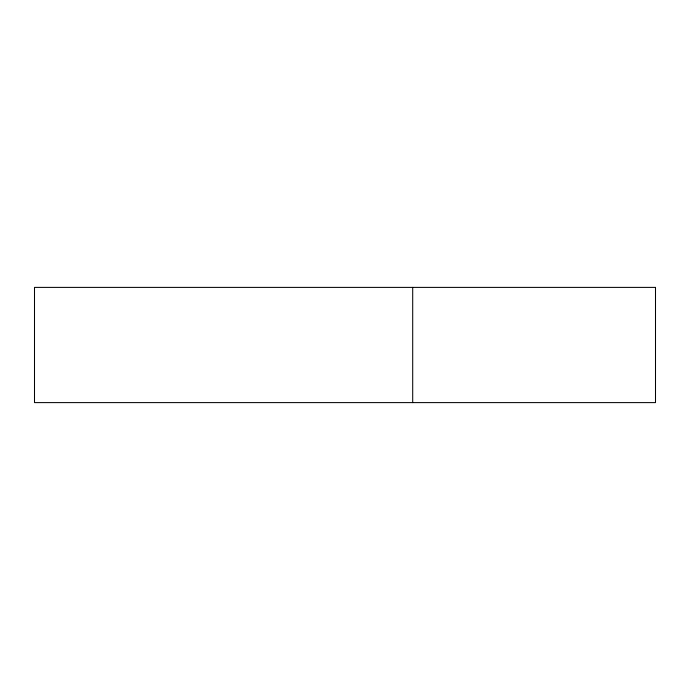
<?xml version="1.0" encoding="UTF-8"?>
<svg xmlns="http://www.w3.org/2000/svg" width="690" height="690" viewBox="0 0 690 690"><rect width="100%" height="100%" fill="white"/><g stroke="black" fill="none" stroke-linecap="round" stroke-linejoin="round"><path stroke-width="1.03" d="M412.698 287.394L412.698 402.606M655.5 287.394L34.5 287.394L34.5 402.606L655.5 402.606L655.5 287.394"/></g></svg>
